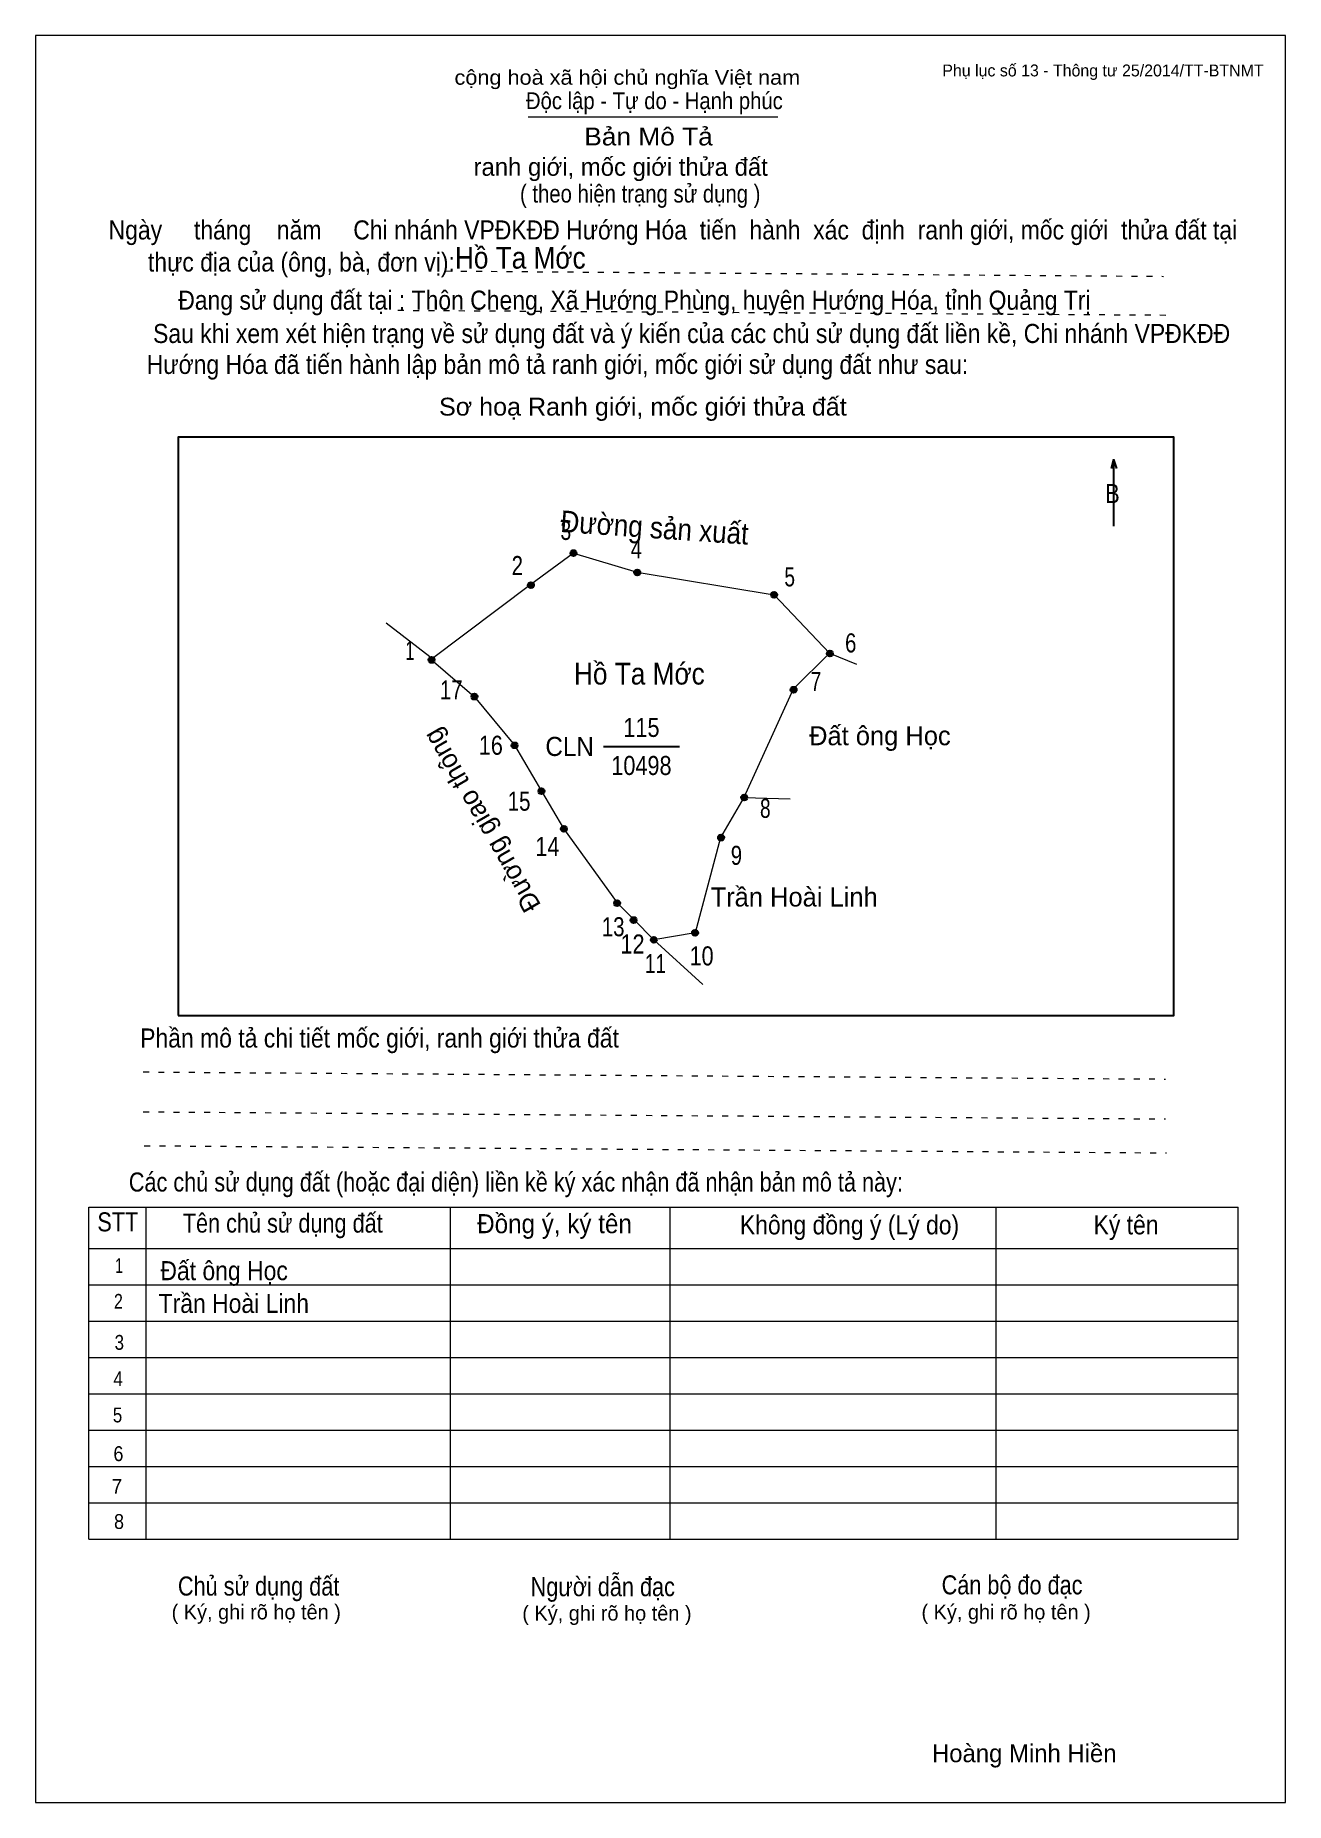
# Model space of a CAD drawing. Header units: centimetres. Extents: x 0 to 21, y 0 to 29.7.
import ezdxf
from ezdxf.enums import TextEntityAlignment as Align

# ---------------------------------------------------------------- set-up
doc = ezdxf.new("R2010")
doc.units = ezdxf.units.CM
doc.header["$LTSCALE"] = 0.13
doc.linetypes.add('DOTTED', pattern=[1.5, 0.3, -1.2])
for name, color, linetype, lineweight in [('1', 7, 'Continuous', 13), ('32', 7, 'Continuous', 25), ('33', 7, 'Continuous', 25), ('6', 7, 'Continuous', 13), ('62', 7, 'Continuous', 13)]:
    doc.layers.add(name, color=color, linetype=linetype, lineweight=lineweight)
for name, color, linetype in [('2', 7, 'Continuous'), ('34', 7, 'Continuous'), ('63', 7, 'Continuous')]:
    doc.layers.add(name, color=color, linetype=linetype)

msp = doc.modelspace()

# ---------------------------------------------------------------- hatches: boundary and pattern name
at = {"layer": '32'}
for points in [[(9.0887, 21, 1), (8.9887, 21, 1)], [(8.3737, 20.4612, 1), (8.2737, 20.4612, 1)], [(10.1602, 20.6722, 1), (10.0602, 20.6722, 1)], [(12.4578, 20.2971, 1), (12.3578, 20.2971, 1)], [(13.3957, 19.3124, 1), (13.2957, 19.3124, 1)], [(6.7048, 19.2036, 1), (6.6048, 19.2036, 1)], [(12.7861, 18.7028, 1), (12.6861, 18.7028, 1)], [(7.4246, 18.587, 1), (7.3246, 18.587, 1)], [(8.0989, 17.7683, 1), (7.9989, 17.7683, 1)], [(8.55, 16.9969, 1), (8.45, 16.9969, 1)], [(11.9566, 16.8905, 1), (11.8566, 16.8905, 1)], [(8.9274, 16.3658, 1), (8.8274, 16.3658, 1)], [(11.5669, 16.2176, 1), (11.4669, 16.2176, 1)], [(9.8207, 15.1147, 1), (9.7207, 15.1147, 1)], [(10.0978, 14.8325, 1), (9.9978, 14.8325, 1)], [(11.1304, 14.6177, 1), (11.0304, 14.6177, 1)], [(10.4378, 14.5, 1), (10.3378, 14.5, 1)]]:
    msp.add_hatch(color=256, dxfattribs=at).paths.add_polyline_path(points)

# ---------------------------------------------------------------- linework, layer by layer
at = {"layer": '1'}
msp.add_line((6.7, 19.2), (5.89, 19.82), dxfattribs=at)
msp.add_lwpolyline([(21, 0), (21, 29.7), (0, 29.7), (0, 0)], close=True, dxfattribs=at)
at = {"layer": '32'}
for centre in [(9.0387, 21), (8.3237, 20.4612), (10.1102, 20.6722), (12.4078, 20.2971), (13.3457, 19.3124), (6.6548, 19.2036), (12.7361, 18.7028), (7.3746, 18.587), (8.0489, 17.7683), (8.5, 16.9969), (11.9066, 16.8905), (8.8774, 16.3658), (11.5169, 16.2176), (9.7707, 15.1147), (10.0478, 14.8325), (11.0804, 14.6177), (10.3878, 14.5)]:
    msp.add_circle(centre, 0.05, dxfattribs=at)
at = {"layer": '33'}
msp.add_line((9.54, 17.75), (10.82, 17.75), dxfattribs=at)
at = {"layer": '6'}
for p, q in [((9.04, 21), (10.11, 20.68)), ((13.34, 19.32), (13.79, 19.13)), ((11.9, 16.89), (12.68, 16.87)), ((11.21, 13.75), (10.39, 14.5))]:
    msp.add_line(p, q, dxfattribs=at)
for points in [[(9.04, 21), (8.32, 20.47), (6.65, 19.21)], [(10.11, 20.68), (12.41, 20.3), (13.34, 19.32)], [(13.34, 19.32), (12.73, 18.71), (11.9, 16.89)], [(6.65, 19.21), (7.37, 18.59), (8.05, 17.77)], [(8.05, 17.77), (8.5, 17), (8.87, 16.37), (9.77, 15.12), (10.05, 14.84), (10.39, 14.5)], [(11.9, 16.89), (11.51, 16.22), (11.08, 14.62), (10.39, 14.5)]]:
    msp.add_lwpolyline(points, dxfattribs=at)
at = {"layer": '62'}
for p, q in [((8.28, 28.33), (12.47, 28.33)), ((0.9, 10.01), (20.2, 10.01)), ((0.9, 4.43), (0.9, 10.01)), ((1.86, 4.43), (1.86, 10.01)), ((6.97, 4.43), (6.97, 9.99)), ((10.66, 4.43), (10.66, 9.99)), ((16.14, 4.43), (16.14, 10.01)), ((20.2, 4.43), (20.2, 10.01)), ((0.9, 9.31), (20.2, 9.31)), ((0.9, 8.7), (20.2, 8.7)), ((0.9, 8.09), (20.2, 8.09)), ((0.9, 7.48), (20.2, 7.48)), ((0.9, 6.87), (20.2, 6.87)), ((0.9, 6.26), (20.2, 6.26)), ((0.9, 5.65), (20.2, 5.65)), ((0.9, 5.04), (20.2, 5.04)), ((0.9, 4.43), (20.2, 4.43))]:
    msp.add_line(p, q, dxfattribs=at)
at = {"layer": '62', "linetype": 'DOTTED'}
for p, q in [((6.89, 25.74), (18.95, 25.65)), ((6.09, 25.08), (19.04, 25)), ((1.81, 12.28), (18.98, 12.16)), ((1.81, 11.61), (18.98, 11.49)), ((1.83, 11.04), (19, 10.92))]:
    msp.add_line(p, q, dxfattribs=at)
at = {"layer": '62', "lineweight": 25}
for p, q in [((18.11, 22.58), (18.11, 21.45)), ((18.11, 22.57), (18.07, 22.42)), ((18.11, 22.57), (18.16, 22.42))]:
    msp.add_line(p, q, dxfattribs=at)
msp.add_lwpolyline([(2.4, 13.23), (19.12, 13.23), (19.12, 22.95), (2.4, 22.95)], close=True, dxfattribs=at)

# ---------------------------------------------------------------- texts
at = {"layer": '2', "width": 0.9}
for p in [(8.145, 25.78), (10.145, 18.79)]:
    msp.add_text('Hồ Ta Mớc', height=0.3656, dxfattribs=at).set_placement(p, align=Align.CENTER)
msp.add_text('Đường sản xuất', height=0.364, rotation=356.13, dxfattribs=at).set_placement((10.3877, 21.248), align=Align.CENTER)
at = {"layer": '32'}
for s, width, p in [('3', 0.75, (8.91, 21.22)), ('4', 0.8, (10.095, 20.91)), ('2', 0.8, (8.095, 20.63)), ('5', 0.75, (12.67, 20.44)), ('6', 0.8, (13.695, 19.33)), ('1', 0.65, (6.29, 19.2)), ('17', 0.8, (6.985, 18.54)), ('7', 0.75, (13.11, 18.68)), ('16', 0.85, (7.65, 17.61)), ('15', 0.8, (8.125, 16.67)), ('8', 0.75, (12.26, 16.55)), ('14', 0.85, (8.6, 15.91)), ('9', 0.8, (11.775, 15.76)), ('13', 0.8, (9.705, 14.56)), ('12', 0.85, (10.03, 14.27)), ('11', 0.75, (10.415, 13.94)), ('10', 0.85, (11.19, 14.07))]:
    msp.add_text(s, height=0.32, dxfattribs=dict(at, width=width)).set_placement(p, align=Align.CENTER)
at = {"layer": '33', "width": 0.85}
for s, p in [('115', (10.18, 17.91)), ('10498', (10.18, 17.27))]:
    msp.add_text(s, height=0.32, dxfattribs=at).set_placement(p, align=Align.CENTER)
at = {"layer": '33'}
for s, p in [('Đất ông Học', (14.185, 17.77)), ('Trần Hoài Linh', (12.745, 15.06))]:
    msp.add_text(s, height=0.32, dxfattribs=at).set_placement(p, align=Align.CENTER)
msp.add_text('Đường giao thông', height=0.3199, rotation=119.954, dxfattribs=at).set_placement((7.6353, 16.5851), align=Align.CENTER)
at = {"layer": '33', "width": 0.95}
msp.add_text('CLN', height=0.32, dxfattribs=at).set_placement((9.38, 17.59), align=Align.RIGHT)
at = {"layer": '34', "width": 0.9}
for s, p in [('Đất ông Học', (2.1, 8.78)), ('Trần Hoài Linh', (2.07, 8.23))]:
    msp.add_text(s, height=0.32, dxfattribs=at).set_placement(p)
at = {"layer": '62'}
for s, height, width, p in [('cộng hoà xã hội chủ nghĩa Việt nam', 0.2474, 1.1, (7.04, 28.87)), ('Độc lập - Tự do - Hạnh phúc', 0.2828, 0.9, (8.24, 28.46)), ('Bản Mô Tả', 0.3, 1.1, (9.22, 27.85)), ('( theo hiện trạng sử dụng )', 0.3, 0.85, (8.14, 26.89)), ('Ngày     tháng    năm     Chi nhánh VPĐKĐĐ Hướng Hóa  tiến  hành  xác  định  ranh giới, mốc giới  thửa đất tại ', 0.32, 0.9, (1.23, 26.27)), ('thực địa của (ông, bà, đơn vị): ', 0.32, 0.9, (1.89, 25.73)), ('Đang sử dụng đất tại : Thôn Cheng, Xã Hướng Phùng, huyện Hướng Hóa, tỉnh Quảng Trị', 0.32, 0.9, (2.4, 25.09)), (' Sau khi xem xét hiện trạng về sử dụng đất và ý kiến của các chủ sử dụng đất liền kề, Chi nhánh VPĐKĐĐ ', 0.32, 0.9, (1.87, 24.53)), ('Hướng Hóa đã tiến hành lập bản mô tả ranh giới, mốc giới sử dụng đất như sau:', 0.32, 0.9, (1.87, 24.01)), ('Sơ hoạ Ranh giới, mốc giới thửa đất', 0.3, 1.05, (6.78, 23.31)), ('B', 0.32, 0.85, (17.97, 21.84)), ('Phần mô tả chi tiết mốc giới, ranh giới thửa đất ', 0.32, 0.9, (1.76, 12.69)), ('Các chủ sử dụng đất (hoặc đại diện) liền kề ký xác nhận đã nhận bản mô tả này:', 0.32, 0.85, (1.57, 10.27))]:
    msp.add_text(s, height=height, dxfattribs=dict(at, width=width)).set_placement(p)
msp.add_text('ranh giới, mốc giới thửa đất', height=0.3, dxfattribs=at).set_placement((7.36, 27.34))
for s, height, width, p in [('STT', 0.32, 0.85, (1.385, 9.6)), ('Tên chủ sử dụng đất', 0.32, 0.85, (4.155, 9.58)), ('Đồng ý, ký tên', 0.32, 0.95, (8.72, 9.57)), ('Không đồng ý (Lý do)', 0.32, 0.9, (13.675, 9.55)), ('Ký tên', 0.32, 0.9, (18.32, 9.55)), ('1', 0.25, 0.7, (1.405, 8.9)), ('2', 0.25, 0.8, (1.395, 8.3)), ('3', 0.25, 0.85, (1.41, 7.61)), ('4', 0.25, 0.85, (1.39, 7)), ('5', 0.25, 0.85, (1.38, 6.39)), ('6', 0.25, 0.9, (1.395, 5.74)), ('7', 0.25, 0.95, (1.37, 5.19)), ('8', 0.25, 0.9, (1.405, 4.6)), ('Người dẫn đạc', 0.32, 0.85, (9.53, 3.47)), ('Chủ sử dụng đất', 0.32, 0.85, (3.75, 3.48)), ('Cán bộ đo đạc', 0.32, 0.85, (16.405, 3.5))]:
    msp.add_text(s, height=height, dxfattribs=dict(at, width=width)).set_placement(p, align=Align.CENTER)
for p in [(3.71, 3.08), (9.6, 3.06), (16.305, 3.08)]:
    msp.add_text('( Ký, ghi rõ họ tên )', height=0.25, dxfattribs=at).set_placement(p, align=Align.CENTER)
at = {"layer": '63'}
msp.add_text('Phụ lục số 13 - Thông tư 25/2014/TT-BTNMT', height=0.2, dxfattribs=at).set_placement((20.63, 29.01), align=Align.RIGHT)
msp.add_text('Hoàng Minh Hiền', height=0.3, dxfattribs=at).set_placement((16.61, 0.68), align=Align.CENTER)

doc.saveas('drawing.dxf')
